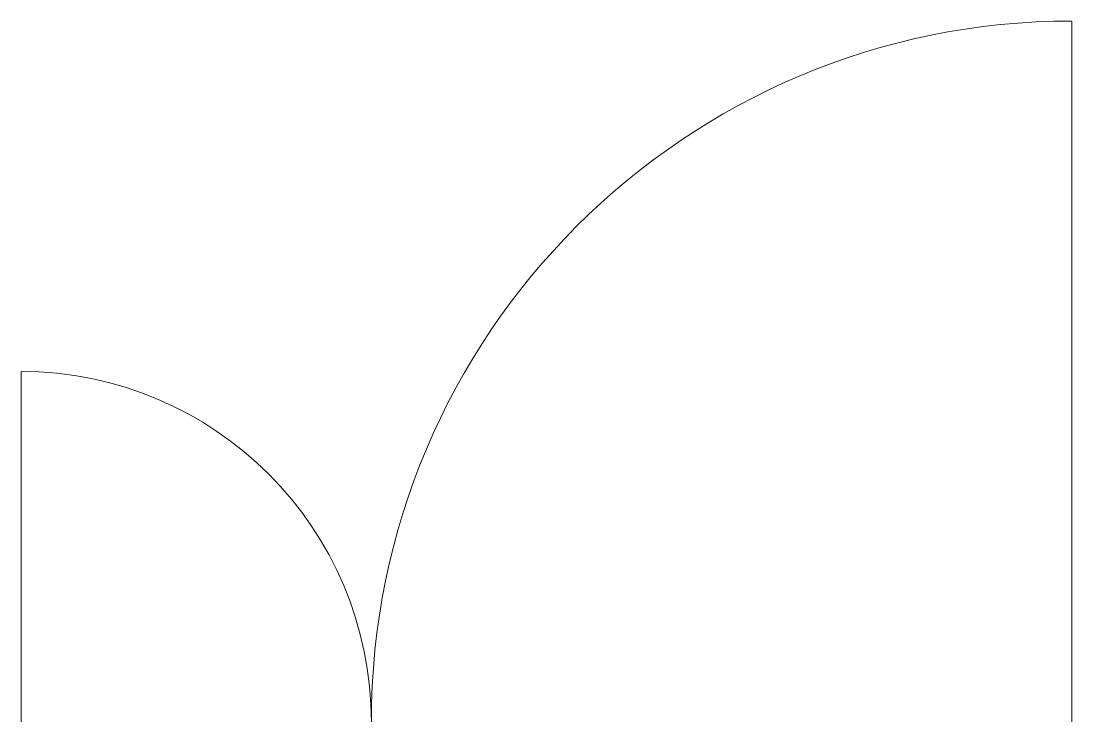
# Model space of a CAD drawing. Header units: inches. Extents: x 0 to 1800, y 0 to 1200.
import ezdxf

# ---------------------------------------------------------------- set-up
doc = ezdxf.new("R2010")
doc.units = ezdxf.units.IN
doc.header["$MEASUREMENT"] = 0
doc.layers.add('WINDOW_门窗', color=4, linetype='Continuous', lineweight=20, true_color=0x00ffff)

msp = doc.modelspace()

# ---------------------------------------------------------------- linework, layer by layer
at = {"layer": 'WINDOW_门窗', "ltscale": 100}
for p, q in [((1800, 0), (1800, 1200)), ((0, 0), (0, 600))]:
    msp.add_line(p, q, dxfattribs=at)
for centre, radius, start, end in [((1800, 0), 1200, 90, 180), ((0, 0), 600, 0, 90)]:
    msp.add_arc(centre, radius, start, end, dxfattribs=at)

doc.saveas('drawing.dxf')
